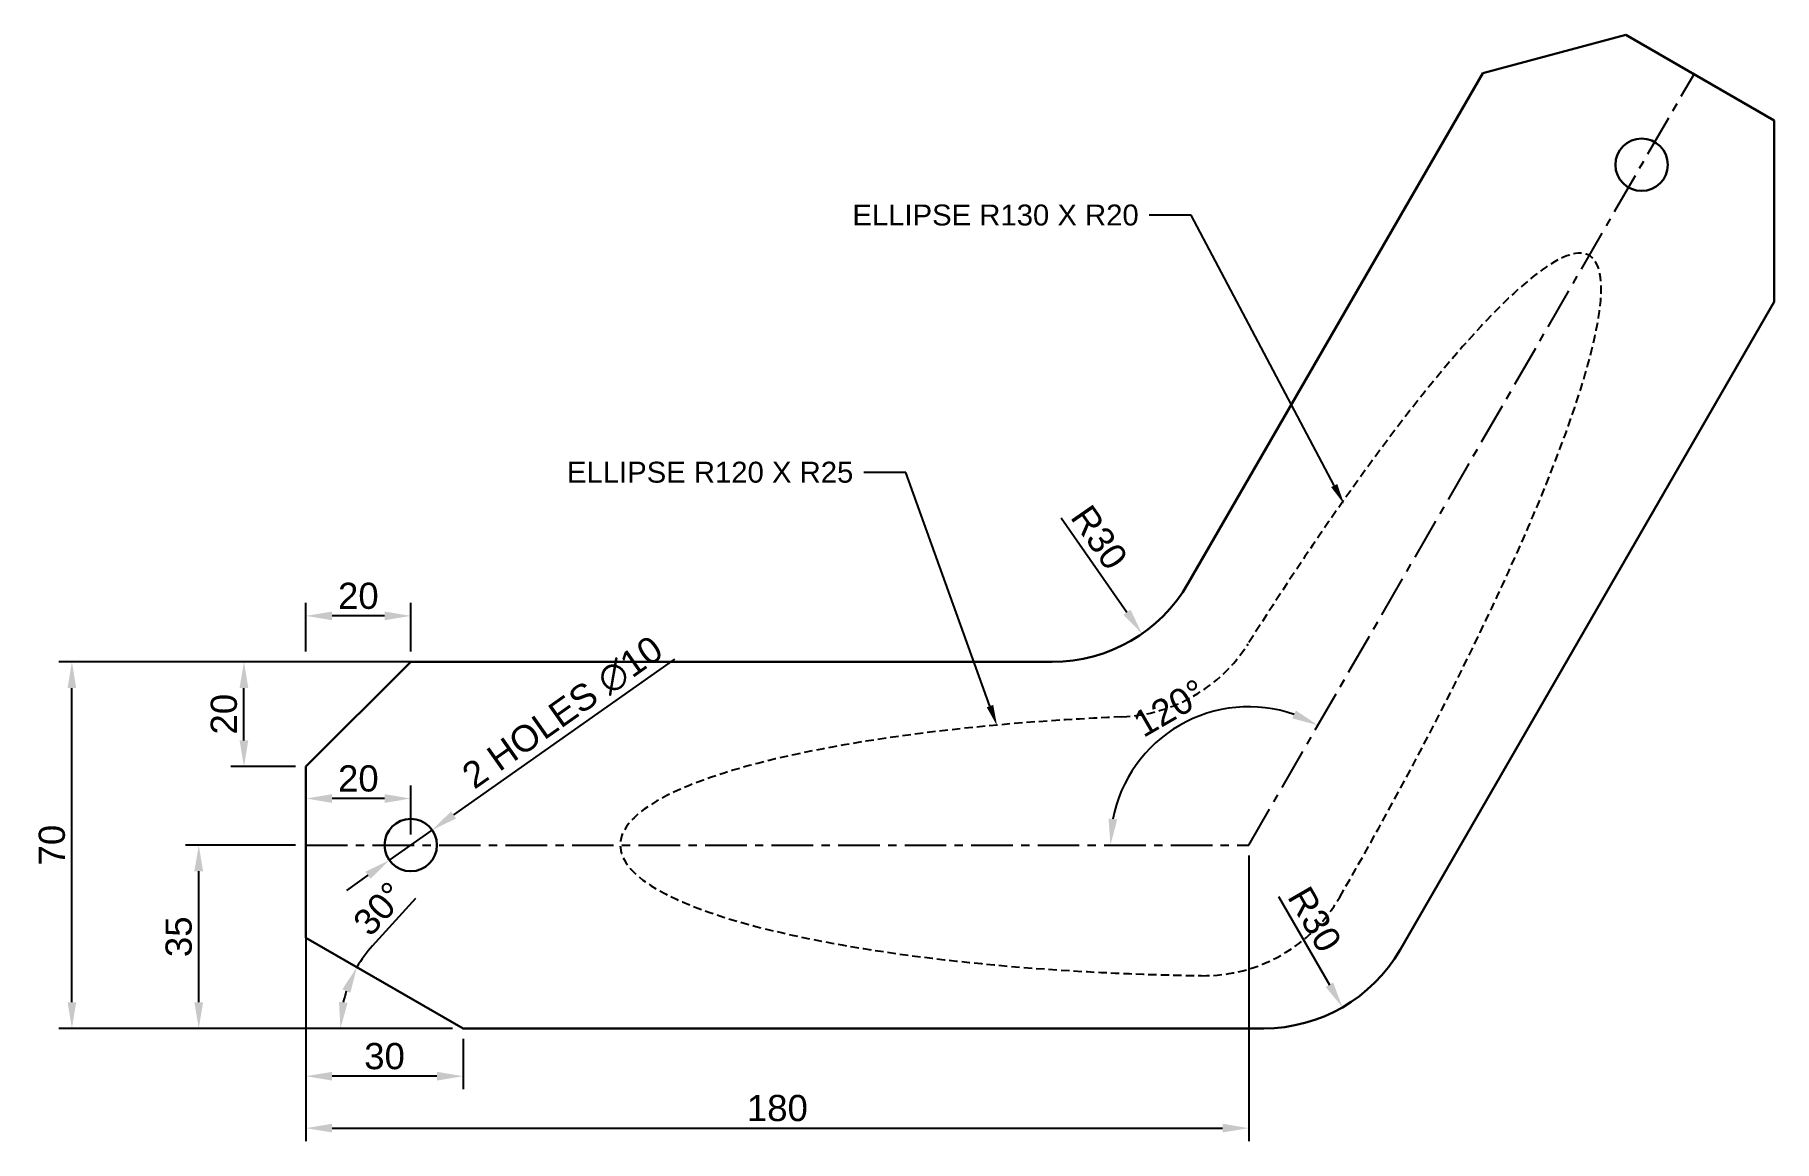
# Model space of a CAD drawing. Header units: millimetres. Extents: x 1681 to 2013, y 1101 to 1312.
import ezdxf
from ezdxf import colors
from ezdxf.entities.mleader import LeaderData, LeaderLine
from ezdxf.math import Vec2, Vec3

# ---------------------------------------------------------------- set-up
doc = ezdxf.new("R2010")
doc.units = ezdxf.units.MM
doc.header["$LTSCALE"] = 0.25
doc.linetypes.add('CENTER', pattern=[50.8, 31.75, -6.35, 6.35, -6.35])
doc.linetypes.add('HIDDEN', pattern=[9.525, 6.35, -3.175])
doc.layers.get('0').update_dxf_attribs({"color": 150, "lineweight": 30})
for name, color, linetype in [('Center', 80, 'CENTER'), ('Dimention', 22, 'Continuous'), ('Hidden', 30, 'HIDDEN')]:
    doc.layers.add(name, color=color, linetype=linetype)
doc.styles.get("Standard").update_dxf_attribs({"font": 'arial.ttf'})
doc.dimstyles.new('ISO-25', dxfattribs={"dimscale": 2, "dimtxt": 2.5, "dimasz": 2.5, "dimexe": 1.25, "dimexo": 1, "dimtad": 1, "dimtxsty": 'Standard', "dimcen": 2.5, "dimadec": 0, "dimazin": 0, "dimtfac": 1, "dimtmove": 0, "dimatfit": 3, "dimfxl": 1, "dimarcsym": 0})

# ---------------------------------------------------------------- blocks, each defined once
blk = doc.blocks.new('*D1')
at = {"layer": 'Defpoints', "color": 0, "transparency": 16777216}
for p in [(1732.81, 1157.71), (1912.81, 1157.71), (1912.81, 1103.67)]:
    blk.add_point(p, dxfattribs=at)
at = {"layer": 'Dimention', "color": 0, "lineweight": -2, "transparency": 16777216}
for p, q in [((1732.81, 1155.71), (1732.81, 1101.17)), ((1912.81, 1155.71), (1912.81, 1101.17)), ((1737.81, 1103.67), (1907.81, 1103.67))]:
    blk.add_line(p, q, dxfattribs=at)
at = {"layer": 'Dimention', "color": 0, "transparency": 16777216}
for points in [[(1737.81, 1104.51), (1737.81, 1102.84), (1732.81, 1103.67)], [(1907.81, 1104.51), (1907.81, 1102.84), (1912.81, 1103.67)]]:
    blk.add_solid(points, dxfattribs=at)
at = {"layer": 'Dimention', "color": 0, "transparency": 16777216, "insert": (1822.81, 1107.48), "char_height": 5, "attachment_point": 5}
blk.add_mtext('180', dxfattribs=at)
blk = doc.blocks.new('*D2')
at = {"layer": 'Defpoints', "color": 0, "transparency": 16777216}
for p in [(1997.81, 1304.94), (1908.23, 1183.72), (1732.81, 1157.71), (1912.81, 1157.71), (1912.81, 1157.71)]:
    blk.add_point(p, dxfattribs=at)
at = {"layer": 'Dimention', "color": 0, "lineweight": -2, "transparency": 16777216}
blk.add_arc((1912.81, 1157.71), 26.41, 70.8619, 169.1381, dxfattribs=at)
at = {"layer": 'Dimention', "color": 0, "transparency": 16777216}
for points in [[(1921.82, 1183.42), (1921.13, 1181.91), (1926.02, 1180.59)], [(1887.7, 1162.61), (1886.04, 1162.77), (1886.4, 1157.71)]]:
    blk.add_solid(points, dxfattribs=at)
at = {"layer": 'Dimention', "color": 0, "transparency": 16777216, "insert": (1897.71, 1183.88), "char_height": 5, "attachment_point": 5, "rotation": 30}
blk.add_mtext('120°', dxfattribs=at)
blk = doc.blocks.new('*D4')
at = {"layer": 'Defpoints', "color": 0, "transparency": 16777216}
for p in [(1732.81, 1201.48), (1732.81, 1192.71), (1752.81, 1192.71)]:
    blk.add_point(p, dxfattribs=at)
at = {"layer": 'Dimention', "color": 0, "lineweight": -2, "transparency": 16777216}
for p, q in [((1732.81, 1194.71), (1732.81, 1203.98)), ((1752.81, 1194.71), (1752.81, 1203.98)), ((1747.81, 1201.48), (1737.81, 1201.48))]:
    blk.add_line(p, q, dxfattribs=at)
at = {"layer": 'Dimention', "color": 0, "transparency": 16777216}
for points in [[(1737.81, 1202.31), (1737.81, 1200.65), (1732.81, 1201.48)], [(1747.81, 1202.31), (1747.81, 1200.65), (1752.81, 1201.48)]]:
    blk.add_solid(points, dxfattribs=at)
at = {"layer": 'Dimention', "color": 0, "transparency": 16777216, "insert": (1742.81, 1205.28), "char_height": 5, "attachment_point": 5}
blk.add_mtext('20', dxfattribs=at)
blk = doc.blocks.new('*D5')
at = {"layer": 'Defpoints', "color": 0, "transparency": 16777216}
for p in [(1732.81, 1122.71), (1762.81, 1122.71), (1732.81, 1113.59)]:
    blk.add_point(p, dxfattribs=at)
at = {"layer": 'Dimention', "color": 0, "lineweight": -2, "transparency": 16777216}
for p, q in [((1732.81, 1120.71), (1732.81, 1111.09)), ((1762.81, 1120.71), (1762.81, 1111.09)), ((1757.81, 1113.59), (1737.81, 1113.59))]:
    blk.add_line(p, q, dxfattribs=at)
at = {"layer": 'Dimention', "color": 0, "transparency": 16777216}
for points in [[(1737.81, 1114.42), (1737.81, 1112.75), (1732.81, 1113.59)], [(1757.81, 1114.42), (1757.81, 1112.75), (1762.81, 1113.59)]]:
    blk.add_solid(points, dxfattribs=at)
at = {"layer": 'Dimention', "color": 0, "transparency": 16777216, "insert": (1747.81, 1117.39), "char_height": 5, "attachment_point": 5}
blk.add_mtext('30', dxfattribs=at)
blk = doc.blocks.new('*D6')
at = {"layer": 'Defpoints', "color": 0, "transparency": 16777216}
for p in [(1712.34, 1157.71), (1732.81, 1157.71), (1732.81, 1122.71)]:
    blk.add_point(p, dxfattribs=at)
at = {"layer": 'Dimention', "color": 0, "lineweight": -2, "transparency": 16777216}
for p, q in [((1730.81, 1157.71), (1709.84, 1157.71)), ((1712.34, 1127.71), (1712.34, 1152.71)), ((1730.81, 1122.71), (1709.84, 1122.71))]:
    blk.add_line(p, q, dxfattribs=at)
at = {"layer": 'Dimention', "color": 0, "transparency": 16777216}
for points in [[(1711.5, 1152.71), (1713.17, 1152.71), (1712.34, 1157.71)], [(1711.5, 1127.71), (1713.17, 1127.71), (1712.34, 1122.71)]]:
    blk.add_solid(points, dxfattribs=at)
at = {"layer": 'Dimention', "color": 0, "transparency": 16777216, "insert": (1708.53, 1140.21), "char_height": 5, "attachment_point": 5, "rotation": 90}
blk.add_mtext('35', dxfattribs=at)
blk = doc.blocks.new('*D7')
at = {"layer": 'Defpoints', "color": 0, "transparency": 16777216}
for p in [(1688.12, 1192.71), (1762.81, 1192.71), (1762.81, 1122.71)]:
    blk.add_point(p, dxfattribs=at)
at = {"layer": 'Dimention', "color": 0, "lineweight": -2, "transparency": 16777216}
for p, q in [((1760.81, 1192.71), (1685.62, 1192.71)), ((1688.12, 1127.71), (1688.12, 1187.71)), ((1760.81, 1122.71), (1685.62, 1122.71))]:
    blk.add_line(p, q, dxfattribs=at)
at = {"layer": 'Dimention', "color": 0, "transparency": 16777216}
for points in [[(1687.29, 1187.71), (1688.95, 1187.71), (1688.12, 1192.71)], [(1687.29, 1127.71), (1688.95, 1127.71), (1688.12, 1122.71)]]:
    blk.add_solid(points, dxfattribs=at)
at = {"layer": 'Dimention', "color": 0, "transparency": 16777216, "insert": (1684.32, 1157.71), "char_height": 5, "attachment_point": 5, "rotation": 90}
blk.add_mtext('70', dxfattribs=at)
blk = doc.blocks.new('*D8')
at = {"layer": 'Defpoints', "color": 0, "transparency": 16777216}
for p in [(1732.81, 1166.61), (1732.81, 1157.71), (1752.81, 1157.71)]:
    blk.add_point(p, dxfattribs=at)
at = {"layer": 'Dimention', "color": 0, "lineweight": -2, "transparency": 16777216}
for p, q in [((1732.81, 1159.71), (1732.81, 1169.11)), ((1752.81, 1159.71), (1752.81, 1169.11)), ((1747.81, 1166.61), (1737.81, 1166.61))]:
    blk.add_line(p, q, dxfattribs=at)
at = {"layer": 'Dimention', "color": 0, "transparency": 16777216}
for points in [[(1737.81, 1167.44), (1737.81, 1165.77), (1732.81, 1166.61)], [(1747.81, 1167.44), (1747.81, 1165.77), (1752.81, 1166.61)]]:
    blk.add_solid(points, dxfattribs=at)
at = {"layer": 'Dimention', "color": 0, "transparency": 16777216, "insert": (1742.81, 1170.41), "char_height": 5, "attachment_point": 5}
blk.add_mtext('20', dxfattribs=at)
blk = doc.blocks.new('*D9')
at = {"layer": 'Defpoints', "color": 0, "transparency": 16777216}
for p in [(1720.97, 1192.71), (1732.81, 1192.71), (1732.81, 1172.71)]:
    blk.add_point(p, dxfattribs=at)
at = {"layer": 'Dimention', "color": 0, "lineweight": -2, "transparency": 16777216}
for p, q in [((1730.81, 1192.71), (1718.47, 1192.71)), ((1720.97, 1177.71), (1720.97, 1187.71)), ((1730.81, 1172.71), (1718.47, 1172.71))]:
    blk.add_line(p, q, dxfattribs=at)
at = {"layer": 'Dimention', "color": 0, "transparency": 16777216}
for points in [[(1720.13, 1187.71), (1721.8, 1187.71), (1720.97, 1192.71)], [(1720.13, 1177.71), (1721.8, 1177.71), (1720.97, 1172.71)]]:
    blk.add_solid(points, dxfattribs=at)
at = {"layer": 'Dimention', "color": 0, "transparency": 16777216, "insert": (1717.16, 1182.71), "char_height": 5, "attachment_point": 5, "rotation": 90}
blk.add_mtext('20', dxfattribs=at)
blk = doc.blocks.new('*D10')
at = {"layer": 'Defpoints', "color": 0, "transparency": 16777216}
for p in [(1875.29, 1222.71), (1892.41, 1198.08)]:
    blk.add_point(p, dxfattribs=at)
at = {"layer": 'Dimention', "color": 0, "lineweight": -2, "transparency": 16777216}
blk.add_line((1877.02, 1220.22), (1889.56, 1202.18), dxfattribs=at)
at = {"layer": 'Dimention', "color": 0, "transparency": 16777216}
blk.add_solid([(1890.24, 1202.66), (1888.87, 1201.71), (1892.41, 1198.08)], dxfattribs=at)
at = {"layer": 'Dimention', "color": 0, "transparency": 16777216, "insert": (1884.26, 1216.46), "char_height": 5, "attachment_point": 5, "rotation": 304.8067}
blk.add_mtext('R30', dxfattribs=at)
blk = doc.blocks.new('*D11')
at = {"layer": 'Defpoints', "color": 0, "transparency": 16777216}
for p in [(1915.7, 1152.71), (1930.7, 1126.73)]:
    blk.add_point(p, dxfattribs=at)
at = {"layer": 'Dimention', "color": 0, "lineweight": -2, "transparency": 16777216}
blk.add_line((1918.49, 1147.89), (1928.2, 1131.06), dxfattribs=at)
at = {"layer": 'Dimention', "color": 0, "transparency": 16777216}
blk.add_solid([(1928.92, 1131.48), (1927.48, 1130.64), (1930.7, 1126.73)], dxfattribs=at)
at = {"layer": 'Dimention', "color": 0, "transparency": 16777216, "insert": (1925.39, 1143.54), "char_height": 5, "attachment_point": 5, "rotation": 300}
blk.add_mtext('R30', dxfattribs=at)
blk = doc.blocks.new('*D12')
at = {"layer": 'Defpoints', "color": 0, "transparency": 16777216}
for p in [(1732.81, 1140.03), (1739.76, 1126.78), (1762.81, 1122.71), (1762.81, 1122.71), (1915.7, 1122.71)]:
    blk.add_point(p, dxfattribs=at)
at = {"layer": 'Dimention', "color": 0, "lineweight": -2, "transparency": 16777216}
for p, q in [((1745.49, 1138.46), (1753.76, 1147.56)), ((1760.81, 1122.71), (1736.9, 1122.71))]:
    blk.add_line(p, q, dxfattribs=at)
for start, end in [(137.7407, 150), (162.2593, 167.7407)]:
    blk.add_arc((1762.81, 1122.71), 23.41, start, end, dxfattribs=at)
at = {"layer": 'Dimention', "color": 0, "transparency": 16777216}
for points in [[(1739.75, 1130.18), (1741.28, 1129.51), (1742.54, 1134.42)], [(1740.76, 1127.59), (1739.11, 1127.77), (1739.4, 1122.71)]]:
    blk.add_solid(points, dxfattribs=at)
at = {"layer": 'Dimention', "color": 0, "transparency": 16777216, "insert": (1746.81, 1145.57), "char_height": 5, "attachment_point": 5, "rotation": 47.7407}
blk.add_mtext('30°', dxfattribs=at)
blk = doc.blocks.new('*D13')
at = {"layer": 'Defpoints', "color": 0, "transparency": 16777216}
for p in [(1756.9, 1160.59), (1748.73, 1154.83)]:
    blk.add_point(p, dxfattribs=at)
at = {"layer": 'Dimention', "color": 0, "lineweight": -2, "transparency": 16777216}
for p, q in [((1803.16, 1193.22), (1760.99, 1163.48)), ((1748.73, 1154.83), (1756.9, 1160.59)), ((1744.64, 1151.95), (1740.56, 1149.07))]:
    blk.add_line(p, q, dxfattribs=at)
at = {"layer": 'Dimention', "color": 0, "transparency": 16777216}
for points in [[(1760.51, 1164.16), (1761.47, 1162.79), (1756.9, 1160.59)], [(1744.16, 1152.63), (1745.12, 1151.27), (1748.73, 1154.83)]]:
    blk.add_solid(points, dxfattribs=at)
at = {"layer": 'Dimention', "color": 0, "transparency": 16777216, "insert": (1781.84, 1183.01), "char_height": 5, "width": 44.3645, "attachment_point": 5, "rotation": 35.1955}
blk.add_mtext('2 HOLES ∅10', dxfattribs=at)

msp = doc.modelspace()

# ---------------------------------------------------------------- linework, layer by layer
for p, q in [((1957.504, 1305.115), (1984.824, 1312.436)), ((1984.824, 1312.436), (2013.126, 1296.096)), ((1901.268, 1207.712), (1957.504, 1305.115)), ((2013.126, 1261.455), (2013.126, 1296.096)), ((1941.682, 1137.712), (2013.126, 1261.455)), ((1752.815, 1192.712), (1732.815, 1172.712)), ((1752.815, 1192.712), (1875.287, 1192.712)), ((1732.815, 1172.712), (1732.815, 1140.032)), ((1762.815, 1122.712), (1732.815, 1140.032)), ((1762.815, 1122.712), (1915.702, 1122.712))]:
    msp.add_line(p, q)
for centre in [(1987.815, 1287.615), (1752.815, 1157.712)]:
    msp.add_circle(centre, 5)
for centre in [(1875.287, 1222.712), (1915.702, 1152.712)]:
    msp.add_arc(centre, 30, 270, 330)
at = {"layer": 'Center'}
for p, q in [((1912.815, 1157.712), (1997.815, 1304.936)), ((1732.815, 1157.712), (1912.815, 1157.712))]:
    msp.add_line(p, q, dxfattribs=at)
at = {"layer": 'Hidden'}
for centre, start, end in [((1887.315, 1212.17), 272.45759, 327.67333), ((1904.194, 1162.78), 269.09267, 330.00553)]:
    msp.add_arc(centre, 30, start, end, dxfattribs=at)
for major_axis, ratio, start_param, end_param in [((65, 112.583), 0.1538462, 4.7130167, 7.5957795), ((-120, 0), 0.2083333, 4.9155594, 7.7781092)]:
    msp.add_ellipse((1912.815, 1157.712), major_axis=major_axis, ratio=ratio, start_param=start_param, end_param=end_param, dxfattribs=at)

# ---------------------------------------------------------------- dimensions: what is measured, and where the dimension line sits
at = {"layer": 'Dimention'}
for base, line1, line2, picture, middle in [((1908.228, 1183.725), ((1912.815, 1157.712), (1997.815, 1304.936)), ((1732.815, 1157.712), (1912.815, 1157.712)), '*D2', (1897.706, 1183.88)), ((1739.758, 1126.777), ((1762.815, 1122.712), (1915.702, 1122.712)), ((1762.815, 1122.712), (1732.815, 1140.032)), '*D12', (1746.809, 1145.569))]:
    dim = msp.add_angular_dim_2l(base=base, line1=line1, line2=line2, dimstyle='ISO-25', dxfattribs=at)
    dim.commit()
    dim.dimension.update_dxf_attribs({"geometry": picture, "text_midpoint": middle})
for center, mpoint, picture, middle in [((1875.287, 1222.712), (1892.411, 1198.079), '*D10', (1881.14, 1214.292)), ((1915.702, 1152.712), (1930.702, 1126.731), '*D11', (1922.094, 1141.64))]:
    dim = msp.add_radius_dim(center=center, mpoint=mpoint, dimstyle='ISO-25', dxfattribs=at)
    dim.commit()
    dim.dimension.update_dxf_attribs({"geometry": picture, "text_midpoint": middle, "dimtype": 164})
for base, p1, p2, picture, middle in [((1732.815, 1201.481), (1752.815, 1192.712), (1732.815, 1192.712), '*D4', (1742.815, 1205.284)), ((1732.815, 1166.608), (1752.815, 1157.712), (1732.815, 1157.712), '*D8', (1742.815, 1170.411)), ((1912.815, 1103.674), (1732.815, 1157.712), (1912.815, 1157.712), '*D1', (1822.815, 1107.477)), ((1732.815, 1113.586), (1762.815, 1122.712), (1732.815, 1122.712), '*D5', (1747.815, 1117.391))]:
    dim = msp.add_linear_dim(base=base, p1=p1, p2=p2, dimstyle='ISO-25', dxfattribs=at)
    dim.commit()
    dim.dimension.update_dxf_attribs({"geometry": picture, "text_midpoint": middle})
dim = msp.add_diameter_dim_2p(p1=(1748.729, 1154.83), p2=(1756.901, 1160.593), text='2 HOLES <>', dimstyle='ISO-25', dxfattribs=at)
dim.commit()
dim.dimension.update_dxf_attribs({"geometry": '*D13', "text_midpoint": (1781.845, 1183.011)})
for base, p1, p2, picture, middle in [((1688.12, 1192.712), (1762.815, 1122.712), (1762.815, 1192.712), '*D7', (1684.317, 1157.712)), ((1720.967, 1192.712), (1732.815, 1172.712), (1732.815, 1192.712), '*D9', (1717.164, 1182.712)), ((1712.336, 1157.712), (1732.815, 1122.712), (1732.815, 1157.712), '*D6', (1708.532, 1140.212))]:
    dim = msp.add_linear_dim(base=base, p1=p1, p2=p2, angle=90, dimstyle='ISO-25', dxfattribs=at)
    dim.commit()
    dim.dimension.update_dxf_attribs({"geometry": picture, "text_midpoint": middle})

# ---------------------------------------------------------------- leaders
ml = msp.add_multileader_mtext('Standard', dxfattribs=at)
ml.set_content('ELLIPSE R130 X R20', color=256)
ml.set_leader_properties()
ml.build(insert=Vec2(0, 0))
ctx = ml.context
ctx.base_point, ctx.plane_origin = Vec3(1835.834, 1277.989), Vec3(1930.998, 1222.832)
ctx.text_align_type = 2
notes = []
notes.append((ctx, [(0, (1, 1, 0), (1901.796, 1277.989), (-1, 0), 8, [(0, [(1930.998, 1222.832)], 0, [])])]))
ctx.mtext.insert, ctx.mtext.alignment, ctx.mtext.flow_direction = Vec3(1891.796, 1280.025), 3, 5
ml = msp.add_multileader_mtext('Standard', dxfattribs=at)
ml.set_content('ELLIPSE R120 X R25', color=256)
ml.set_leader_properties()
ml.build(insert=Vec2(0, 0))
ctx = ml.context
ctx.base_point, ctx.plane_origin = Vec3(1781.303, 1228.882), Vec3(1864.759, 1180.486)
ctx.text_align_type = 2
notes.append((ctx, [(0, (1, 1, 0), (1847.308, 1228.882), (-1, 0), 8, [(0, [(1864.759, 1180.486)], 0, [])])]))
ctx.mtext.insert, ctx.mtext.alignment, ctx.mtext.flow_direction = Vec3(1837.308, 1230.916), 3, 5
for ctx, leaders in notes:
    for number, flags, end, landing, length, lines in leaders:
        leader = LeaderData()
        leader.index, (leader.has_last_leader_line, leader.has_dogleg_vector, leader.attachment_direction) = number, flags
        leader.last_leader_point, leader.dogleg_vector, leader.dogleg_length = Vec3(end), Vec3(landing), length
        for number, points, colour, breaks in lines:
            line = LeaderLine()
            line.index, line.vertices, line.color, line.breaks = number, Vec3.list(points), colors.encode_raw_color(colour), breaks
            leader.lines.append(line)
        ctx.leaders.append(leader)

doc.saveas('drawing.dxf')
